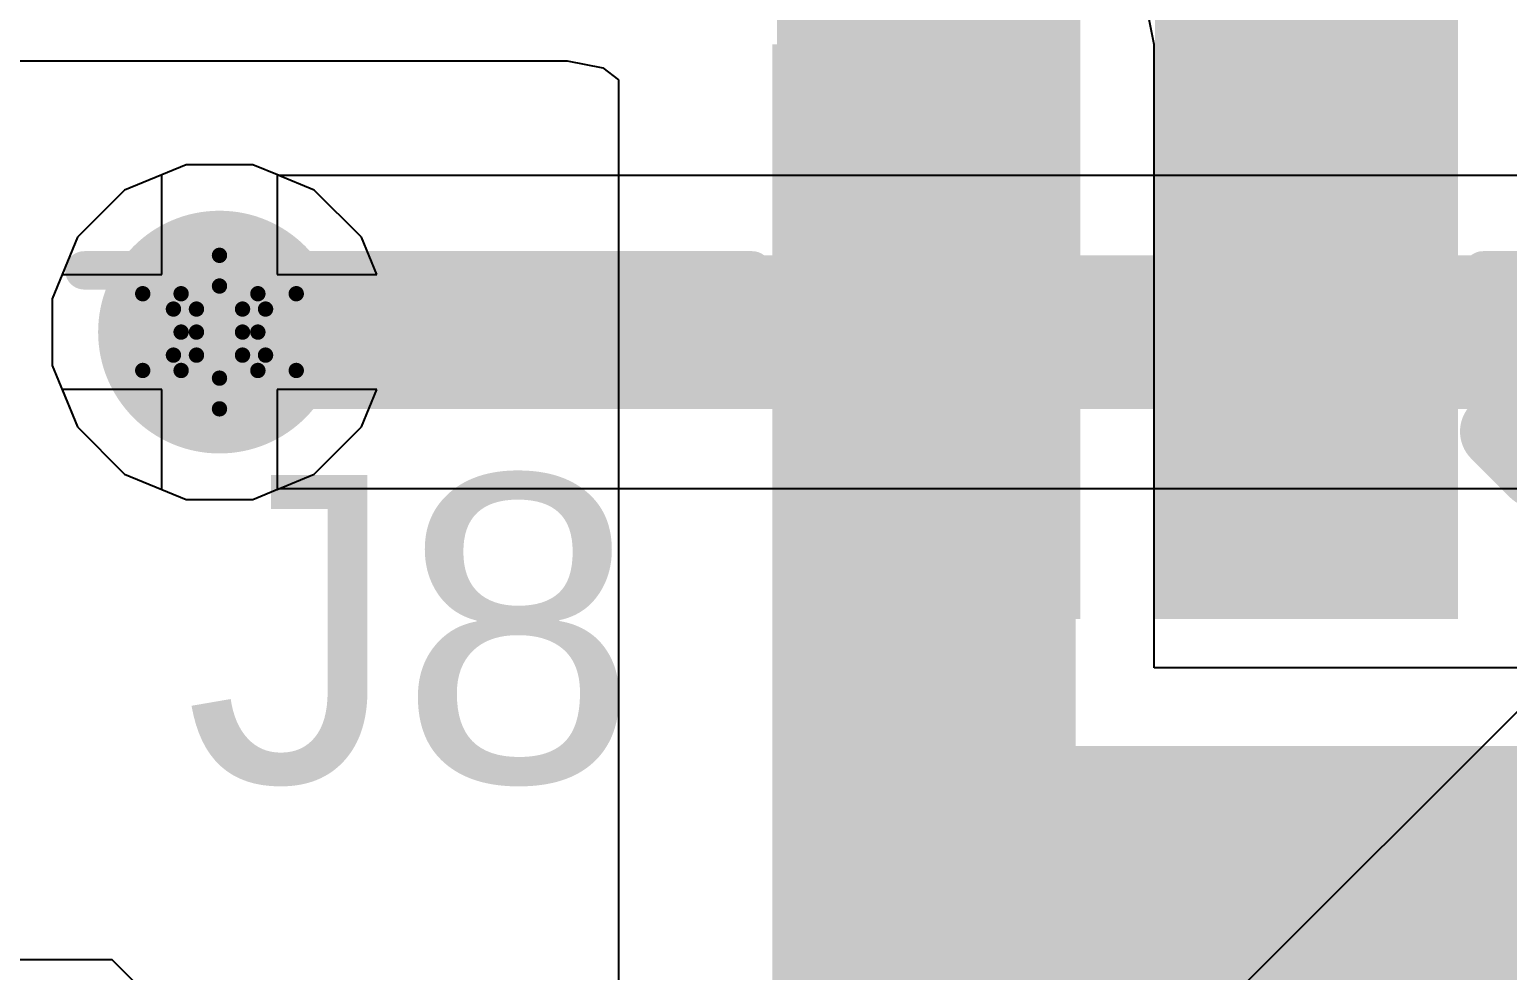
# Model space of a CAD drawing. Header units: inches. Extents: x -18 to 237, y -41 to 211.
# Drawn here: x 12.554 to 17.444, y 103.599 to 106.713 of the extents above; entities that cross this region are included whole.
import ezdxf

# ---------------------------------------------------------------- set-up
doc = ezdxf.new("R2010")
doc.units = ezdxf.units.IN
for name, color, linetype in [('Bottom Layer', 5, 'Continuous'), ('Bottom Solder', 6, 'Continuous'), ('Drill Drawing', 1, 'Continuous'), ('Top Layer', 1, 'Continuous'), ('Top Overlay', 2, 'Continuous'), ('Top Paste', 8, 'Continuous'), ('Top Solder', 216, 'Continuous'), ('Via Holes', 16, 'Continuous')]:
    doc.layers.add(name, color=color, linetype=linetype)
doc.styles.add('Arial', font='', dxfattribs={"height": 0.2})
doc.styles.add('Arial_Bold', font='', dxfattribs={"height": 0.2})
doc.styles.get('Arial').set_extended_font_data('Arial')
doc.styles.get('Arial_Bold').set_extended_font_data('Arial', bold=True)

# ---------------------------------------------------------------- blocks, each defined once
blk = doc.blocks.new('1_25_2PWB_108')
at = {"layer": 'Top Layer'}
for points in [[(-1.025, 2.175), (-0.225, 2.175), (-0.225, 0.375), (-1.025, 0.375)], [(0.225, 2.175), (1.025, 2.175), (1.025, 0.375), (0.225, 0.375)]]:
    blk.add_hatch(color=1, dxfattribs=at).paths.add_polyline_path(points)
at = {"layer": 'Top Paste'}
for points in [[(-1.025, 2.175), (-0.225, 2.175), (-0.225, 0.375), (-1.025, 0.375)], [(0.225, 2.175), (1.025, 2.175), (1.025, 0.375), (0.225, 0.375)]]:
    blk.add_hatch(color=8, dxfattribs=at).paths.add_polyline_path(points)
at = {"layer": 'Top Solder'}
for points in [[(-1.1266, 2.2766), (-0.1234, 2.2766), (-0.1234, 0.2734), (-1.1266, 0.2734)], [(0.1234, 2.2766), (1.1266, 2.2766), (1.1266, 0.2734), (0.1234, 0.2734)]]:
    blk.add_hatch(color=216, dxfattribs=at).paths.add_polyline_path(points)
at = {"layer": 'Top Overlay'}
for points in [[(-1.387, 1.783, 0.254, 0.254, 0), (-1.387, 1.529, 0.254, 0.254, 0)], [(-1.26, 1.656, 0.254, 0.254, 0), (-1.387, 1.783, 0.254, 0.254, 0)], [(-1.26, 1.656, 0.254, 0.254, 0), (-1.387, 1.529, 0.254, 0.254, 0)], [(-1.2092, 1.1226, 0.127, 0.127, 0), (-3.419, 1.1226, 0.127, 0.127, 0)], [(3.419, 1.1226, 0.127, 0.127, 0), (1.2092, 1.1226, 0.127, 0.127, 0)]]:
    blk.add_lwpolyline(points, format="xyseb", dxfattribs=at)
for points in [[(-1.4505, 1.783, 0.127, 0.127, 1), (-1.3235, 1.783, 0.127, 0.127, 1)], [(-1.4505, 1.783, 0.127, 0.127, 1), (-1.3235, 1.783, 0.127, 0.127, 1)], [(-1.3235, 1.656, 0.127, 0.127, 1), (-1.1965, 1.656, 0.127, 0.127, 1)], [(-1.3235, 1.656, 0.127, 0.127, 1), (-1.1965, 1.656, 0.127, 0.127, 1)], [(-1.4505, 1.529, 0.127, 0.127, 1), (-1.3235, 1.529, 0.127, 0.127, 1)], [(-1.4505, 1.529, 0.127, 0.127, 1), (-1.3235, 1.529, 0.127, 0.127, 1)], [(-1.2409, 1.1226, 0.0635, 0.0635, 1), (-1.1774, 1.1226, 0.0635, 0.0635, 1)], [(1.1775, 1.1226, 0.0635, 0.0635, 1), (1.241, 1.1226, 0.0635, 0.0635, 1)], [(3.3873, 1.1226, 0.0635, 0.0635, 1), (3.4508, 1.1226, 0.0635, 0.0635, 1)]]:
    blk.add_lwpolyline(points, format="xyseb", close=True, dxfattribs=at)

msp = doc.modelspace()

# ---------------------------------------------------------------- hatches: boundary and pattern name
at = {"layer": 'Bottom Layer'}
h = msp.add_hatch(color=5, dxfattribs=at)
edge = h.paths.add_edge_path()
edge.add_arc((13.1826, 105.7117), 0.3, 0, 360)
at = {"layer": 'Bottom Solder'}
h = msp.add_hatch(color=6, dxfattribs=at)
edge = h.paths.add_edge_path()
edge.add_arc((13.1826, 105.7117), 0.4016, 0, 360)
at = {"layer": 'Top Layer'}
for points in [[(15.0114, 103.3556), (16.0161, 103.3556), (16.0161, 106.6636), (15.0114, 106.6636)], [(15.0114, 103.3556), (19.3044, 103.3556), (19.3044, 104.3417), (15.0114, 104.3417)]]:
    msp.add_hatch(color=1, dxfattribs=at).paths.add_polyline_path(points)
h = msp.add_hatch(color=1, dxfattribs=at)
edge = h.paths.add_edge_path()
edge.add_arc((13.1826, 105.7117), 0.3, 0, 360)
at = {"layer": 'Top Solder'}
h = msp.add_hatch(color=216, dxfattribs=at)
edge = h.paths.add_edge_path()
edge.add_arc((13.1826, 105.7117), 0.4016, 0, 360)
at = {"layer": 'Via Holes'}
h = msp.add_hatch(color=7, dxfattribs=at)
edge = h.paths.add_edge_path()
edge.add_arc((13.1826, 105.7117), 0.15, 0, 360)

# ---------------------------------------------------------------- linework, layer by layer
at = {"layer": 'Bottom Layer'}
for p, q in [((13.0724, 106.2657), (12.8688, 106.1813)), ((13.2928, 106.2657), (13.0724, 106.2657)), ((13.3798, 106.2296), (13.2928, 106.2657)), ((17.7073, 106.2296), (13.3798, 106.2296)), ((12.8688, 106.1813), (12.7129, 106.0255)), ((12.7129, 106.0255), (12.6286, 105.8219)), ((12.6286, 105.8219), (12.6286, 105.6015)), ((12.6286, 105.6015), (12.7129, 105.3979)), ((12.7129, 105.3979), (12.8688, 105.242)), ((12.8688, 105.242), (13.0724, 105.1577)), ((13.2928, 105.1577), (13.3798, 105.1937)), ((13.3798, 105.1937), (17.9218, 105.1937)), ((13.0724, 105.1577), (13.2928, 105.1577)), ((18.1249, 105.1046), (15.4548, 102.4345))]:
    msp.add_line(p, q, dxfattribs=at)
for points in [[(15.7466, 101.73, 0.889, 0.889, 0), (22.7295, 108.7129, 0.889, 0.889, 0)], [(13.1826, 105.7117, 0.508, 0.508, 0), (17.9218, 105.7117, 0.508, 0.508, 0)]]:
    msp.add_lwpolyline(points, format="xyseb", dxfattribs=at)
msp.add_lwpolyline([(13.0556, 105.7117, 0.254, 0.254, 1), (13.3096, 105.7117, 0.254, 0.254, 1)], format="xyseb", close=True, dxfattribs=at)
at = {"layer": 'Drill Drawing'}
for points in [[(13.0556, 105.8387, 0.0508, 0.0508, 0), (13.1826, 105.9657, 0.0508, 0.0508, 0)], [(13.1826, 105.9657, 0.0508, 0.0508, 0), (13.3096, 105.8387, 0.0508, 0.0508, 0)], [(13.1064, 105.7879, 0.0508, 0.0508, 0), (13.1826, 105.8641, 0.0508, 0.0508, 0)], [(13.1826, 105.8641, 0.0508, 0.0508, 0), (13.2588, 105.7879, 0.0508, 0.0508, 0)], [(12.9286, 105.8387, 0.0508, 0.0508, 0), (13.0556, 105.7117, 0.0508, 0.0508, 0)], [(12.9286, 105.8387, 0.0508, 0.0508, 0), (13.0556, 105.8387, 0.0508, 0.0508, 0)], [(13.3096, 105.8387, 0.0508, 0.0508, 0), (13.4366, 105.8387, 0.0508, 0.0508, 0)], [(13.3096, 105.7117, 0.0508, 0.0508, 0), (13.4366, 105.8387, 0.0508, 0.0508, 0)], [(13.0302, 105.7879, 0.0508, 0.0508, 0), (13.1064, 105.7117, 0.0508, 0.0508, 0)], [(13.0302, 105.7879, 0.0508, 0.0508, 0), (13.1064, 105.7879, 0.0508, 0.0508, 0)], [(13.2588, 105.7879, 0.0508, 0.0508, 0), (13.335, 105.7879, 0.0508, 0.0508, 0)], [(13.2588, 105.7117, 0.0508, 0.0508, 0), (13.335, 105.7879, 0.0508, 0.0508, 0)], [(12.9286, 105.5847, 0.0508, 0.0508, 0), (13.0556, 105.7117, 0.0508, 0.0508, 0)], [(13.0302, 105.6355, 0.0508, 0.0508, 0), (13.1064, 105.7117, 0.0508, 0.0508, 0)], [(13.2588, 105.7117, 0.0508, 0.0508, 0), (13.335, 105.6355, 0.0508, 0.0508, 0)], [(13.3096, 105.7117, 0.0508, 0.0508, 0), (13.4366, 105.5847, 0.0508, 0.0508, 0)], [(13.0302, 105.6355, 0.0508, 0.0508, 0), (13.1064, 105.6355, 0.0508, 0.0508, 0)], [(13.1064, 105.6355, 0.0508, 0.0508, 0), (13.1826, 105.5593, 0.0508, 0.0508, 0)], [(13.1826, 105.5593, 0.0508, 0.0508, 0), (13.2588, 105.6355, 0.0508, 0.0508, 0)], [(13.2588, 105.6355, 0.0508, 0.0508, 0), (13.335, 105.6355, 0.0508, 0.0508, 0)], [(12.9286, 105.5847, 0.0508, 0.0508, 0), (13.0556, 105.5847, 0.0508, 0.0508, 0)], [(13.0556, 105.5847, 0.0508, 0.0508, 0), (13.1826, 105.4577, 0.0508, 0.0508, 0)], [(13.1826, 105.4577, 0.0508, 0.0508, 0), (13.3096, 105.5847, 0.0508, 0.0508, 0)], [(13.3096, 105.5847, 0.0508, 0.0508, 0), (13.4366, 105.5847, 0.0508, 0.0508, 0)]]:
    msp.add_lwpolyline(points, format="xyseb", dxfattribs=at)
for points in [[(13.1699, 105.9657, 0.0254, 0.0254, 1), (13.1953, 105.9657, 0.0254, 0.0254, 1)], [(13.1699, 105.9657, 0.0254, 0.0254, 1), (13.1953, 105.9657, 0.0254, 0.0254, 1)], [(13.1699, 105.8641, 0.0254, 0.0254, 1), (13.1953, 105.8641, 0.0254, 0.0254, 1)], [(13.1699, 105.8641, 0.0254, 0.0254, 1), (13.1953, 105.8641, 0.0254, 0.0254, 1)], [(12.9159, 105.8387, 0.0254, 0.0254, 1), (12.9413, 105.8387, 0.0254, 0.0254, 1)], [(12.9159, 105.8387, 0.0254, 0.0254, 1), (12.9413, 105.8387, 0.0254, 0.0254, 1)], [(13.0429, 105.8387, 0.0254, 0.0254, 1), (13.0683, 105.8387, 0.0254, 0.0254, 1)], [(13.0429, 105.8387, 0.0254, 0.0254, 1), (13.0683, 105.8387, 0.0254, 0.0254, 1)], [(13.2969, 105.8387, 0.0254, 0.0254, 1), (13.3223, 105.8387, 0.0254, 0.0254, 1)], [(13.2969, 105.8387, 0.0254, 0.0254, 1), (13.3223, 105.8387, 0.0254, 0.0254, 1)], [(13.4239, 105.8387, 0.0254, 0.0254, 1), (13.4493, 105.8387, 0.0254, 0.0254, 1)], [(13.4239, 105.8387, 0.0254, 0.0254, 1), (13.4493, 105.8387, 0.0254, 0.0254, 1)], [(13.0175, 105.7879, 0.0254, 0.0254, 1), (13.0429, 105.7879, 0.0254, 0.0254, 1)], [(13.0175, 105.7879, 0.0254, 0.0254, 1), (13.0429, 105.7879, 0.0254, 0.0254, 1)], [(13.0937, 105.7879, 0.0254, 0.0254, 1), (13.1191, 105.7879, 0.0254, 0.0254, 1)], [(13.0937, 105.7879, 0.0254, 0.0254, 1), (13.1191, 105.7879, 0.0254, 0.0254, 1)], [(13.2461, 105.7879, 0.0254, 0.0254, 1), (13.2715, 105.7879, 0.0254, 0.0254, 1)], [(13.2461, 105.7879, 0.0254, 0.0254, 1), (13.2715, 105.7879, 0.0254, 0.0254, 1)], [(13.3223, 105.7879, 0.0254, 0.0254, 1), (13.3477, 105.7879, 0.0254, 0.0254, 1)], [(13.3223, 105.7879, 0.0254, 0.0254, 1), (13.3477, 105.7879, 0.0254, 0.0254, 1)], [(13.0429, 105.7117, 0.0254, 0.0254, 1), (13.0683, 105.7117, 0.0254, 0.0254, 1)], [(13.0429, 105.7117, 0.0254, 0.0254, 1), (13.0683, 105.7117, 0.0254, 0.0254, 1)], [(13.0937, 105.7117, 0.0254, 0.0254, 1), (13.1191, 105.7117, 0.0254, 0.0254, 1)], [(13.0937, 105.7117, 0.0254, 0.0254, 1), (13.1191, 105.7117, 0.0254, 0.0254, 1)], [(13.2461, 105.7117, 0.0254, 0.0254, 1), (13.2715, 105.7117, 0.0254, 0.0254, 1)], [(13.2461, 105.7117, 0.0254, 0.0254, 1), (13.2715, 105.7117, 0.0254, 0.0254, 1)], [(13.2969, 105.7117, 0.0254, 0.0254, 1), (13.3223, 105.7117, 0.0254, 0.0254, 1)], [(13.2969, 105.7117, 0.0254, 0.0254, 1), (13.3223, 105.7117, 0.0254, 0.0254, 1)], [(13.0175, 105.6355, 0.0254, 0.0254, 1), (13.0429, 105.6355, 0.0254, 0.0254, 1)], [(13.0175, 105.6355, 0.0254, 0.0254, 1), (13.0429, 105.6355, 0.0254, 0.0254, 1)], [(13.0937, 105.6355, 0.0254, 0.0254, 1), (13.1191, 105.6355, 0.0254, 0.0254, 1)], [(13.0937, 105.6355, 0.0254, 0.0254, 1), (13.1191, 105.6355, 0.0254, 0.0254, 1)], [(13.2461, 105.6355, 0.0254, 0.0254, 1), (13.2715, 105.6355, 0.0254, 0.0254, 1)], [(13.2461, 105.6355, 0.0254, 0.0254, 1), (13.2715, 105.6355, 0.0254, 0.0254, 1)], [(13.3223, 105.6355, 0.0254, 0.0254, 1), (13.3477, 105.6355, 0.0254, 0.0254, 1)], [(13.3223, 105.6355, 0.0254, 0.0254, 1), (13.3477, 105.6355, 0.0254, 0.0254, 1)], [(12.9159, 105.5847, 0.0254, 0.0254, 1), (12.9413, 105.5847, 0.0254, 0.0254, 1)], [(12.9159, 105.5847, 0.0254, 0.0254, 1), (12.9413, 105.5847, 0.0254, 0.0254, 1)], [(13.0429, 105.5847, 0.0254, 0.0254, 1), (13.0683, 105.5847, 0.0254, 0.0254, 1)], [(13.0429, 105.5847, 0.0254, 0.0254, 1), (13.0683, 105.5847, 0.0254, 0.0254, 1)], [(13.1699, 105.5593, 0.0254, 0.0254, 1), (13.1953, 105.5593, 0.0254, 0.0254, 1)], [(13.1699, 105.5593, 0.0254, 0.0254, 1), (13.1953, 105.5593, 0.0254, 0.0254, 1)], [(13.2969, 105.5847, 0.0254, 0.0254, 1), (13.3223, 105.5847, 0.0254, 0.0254, 1)], [(13.2969, 105.5847, 0.0254, 0.0254, 1), (13.3223, 105.5847, 0.0254, 0.0254, 1)], [(13.4239, 105.5847, 0.0254, 0.0254, 1), (13.4493, 105.5847, 0.0254, 0.0254, 1)], [(13.4239, 105.5847, 0.0254, 0.0254, 1), (13.4493, 105.5847, 0.0254, 0.0254, 1)], [(13.1699, 105.4577, 0.0254, 0.0254, 1), (13.1953, 105.4577, 0.0254, 0.0254, 1)], [(13.1699, 105.4577, 0.0254, 0.0254, 1), (13.1953, 105.4577, 0.0254, 0.0254, 1)]]:
    msp.add_lwpolyline(points, format="xyseb", close=True, dxfattribs=at)
at = {"layer": 'Top Layer'}
for p, q in [((16.2751, 106.6636), (16.2554, 106.7627)), ((16.2751, 104.6007), (16.2751, 106.6636)), ((12.0254, 106.6096), (14.3334, 106.6096)), ((14.3334, 106.6096), (14.3334, 106.6096)), ((14.3334, 106.6096), (14.4506, 106.5858)), ((14.4506, 106.5858), (14.5034, 106.5462)), ((14.5034, 106.5462), (14.5034, 99.0884)), ((12.9921, 106.2324), (12.8688, 106.1813)), ((12.9921, 105.9022), (12.9921, 106.2324)), ((13.4964, 106.1813), (13.3731, 106.2324)), ((13.3731, 106.2324), (13.3731, 105.9022)), ((12.8688, 106.1813), (12.7129, 106.0255)), ((13.6523, 106.0255), (13.4964, 106.1813)), ((12.7129, 106.0255), (12.6619, 105.9022)), ((13.7033, 105.9022), (13.6523, 106.0255)), ((12.6619, 105.9022), (12.9921, 105.9022)), ((13.3731, 105.9022), (13.7033, 105.9022)), ((12.9921, 105.5212), (12.6619, 105.5212)), ((12.6619, 105.5212), (12.7129, 105.3979)), ((12.9921, 105.1909), (12.9921, 105.5212)), ((13.7033, 105.5212), (13.3731, 105.5212)), ((13.3731, 105.5212), (13.3731, 105.1909)), ((13.6523, 105.3979), (13.7033, 105.5212)), ((12.7129, 105.3979), (12.8688, 105.242)), ((13.4964, 105.242), (13.6523, 105.3979)), ((12.8688, 105.242), (12.9921, 105.1909)), ((13.3731, 105.1909), (13.4964, 105.242)), ((17.9837, 104.6007), (16.2751, 104.6007)), ((12.827, 103.635), (10.1092, 103.635)), ((13.0473, 103.4147), (12.827, 103.635))]:
    msp.add_line(p, q, dxfattribs=at)

# ---------------------------------------------------------------- block references
at = {"rotation": 180}
msp.add_blockref('1_25_2PWB_108', (16.1544, 107.0386), dxfattribs=at)

# ---------------------------------------------------------------- texts
at = {"layer": 'Top Overlay'}
for s, height, style, p in [('J8', 1.016, 'Arial', (13.0679, 104.2228)), ('+', 0.889, 'Arial_Bold', (15.2232, 103.8988))]:
    msp.add_text(s, height=height, dxfattribs=dict(at, style=style)).set_placement(p)

doc.saveas('drawing.dxf')
